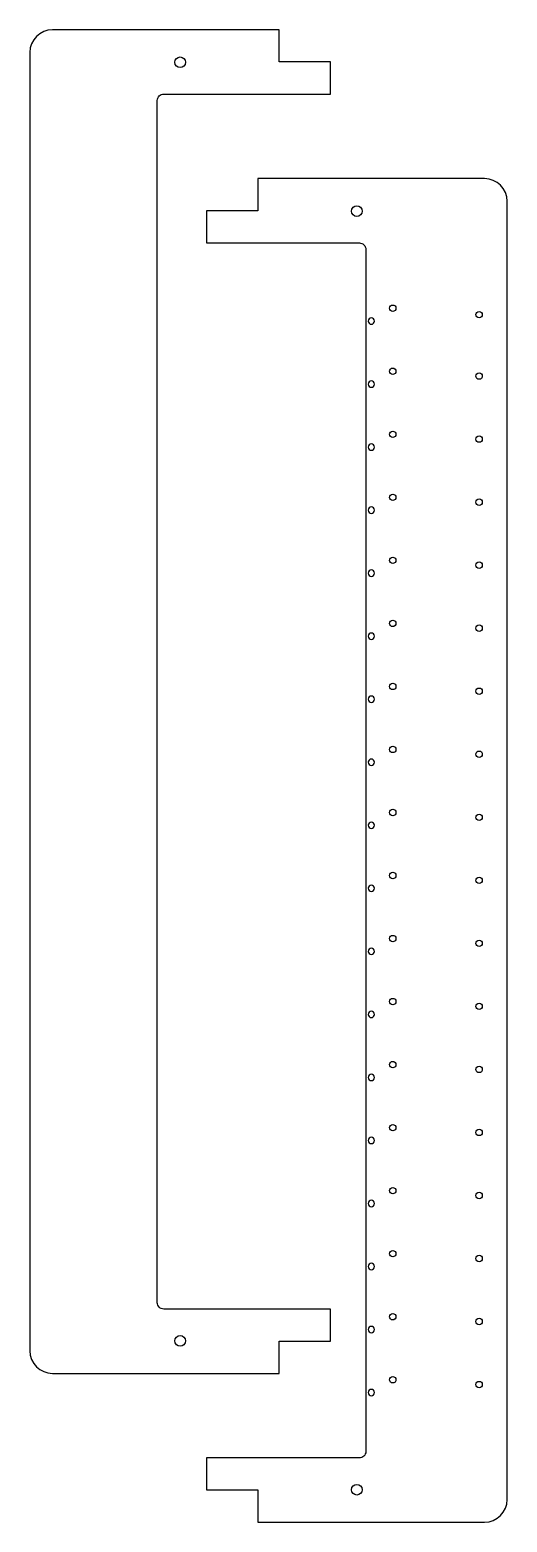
# Model space of a CAD drawing. Extents: x 184 to 407, y 72 to 770.
import ezdxf

# ---------------------------------------------------------------- set-up
doc = ezdxf.new("R2010")
doc.units = 0
doc.header["$MEASUREMENT"] = 0
doc.layers.get('0').update_dxf_attribs({"linetype": 'CONTINUOUS'})

msp = doc.modelspace()

# ---------------------------------------------------------------- linework, layer by layer
at = {"color": 7, "linetype": 'CONTINUOUS'}
for points in [[(324.833333, 156.25), (324.833333, 171.275), (246.833333, 171.275, -0.414214), (243.833333, 174.275), (243.833333, 736.925, -0.414214), (246.833333, 739.925), (324.833333, 739.925), (324.833333, 755), (300.833333, 755), (300.833333, 770), (194.833333, 770, 0.414209), (184.233333, 759.4), (184.233333, 151.8, 0.414209), (194.833333, 141.2), (300.833333, 141.2), (300.833333, 156.25)], [(252.033333, 754.825, -1), (257.033333, 754.825, -1)], [(321.383706, 101.625), (266.833333, 101.625), (266.833333, 86.6), (290.833333, 86.6), (290.833333, 71.55), (396.833333, 71.55, 0.414209), (407.433333, 82.15), (407.433333, 689.75, 0.414209), (396.833333, 700.35), (290.833333, 700.35), (290.833333, 685.35), (266.833333, 685.35), (266.833333, 670.275), (321.383706, 670.275), (338.333333, 670.275, -0.414214), (341.333333, 667.275), (341.333333, 104.625, -0.414214), (338.333333, 101.625)], [(334.633333, 685.175, -1), (339.633333, 685.175, -1)], [(353.933333, 641.2, -1), (353.933333, 638.2, -1)], [(353.933333, 641.2, -1), (353.933333, 638.2, -1)], [(394.333333, 638.2, -1), (394.333333, 635.2, -1)], [(343.933333, 632.2, 1), (343.933333, 635.2, 1)], [(343.933333, 632.2, 1), (343.933333, 635.2, 1)], [(353.933333, 611.7, -1), (353.933333, 608.7, -1)], [(353.933333, 611.7, -1), (353.933333, 608.7, -1)], [(394.333333, 609.45, -1), (394.333333, 606.45, -1)], [(343.933333, 602.7, 1), (343.933333, 605.7, 1)], [(343.933333, 602.7, 1), (343.933333, 605.7, 1)], [(353.933333, 582.2, -1), (353.933333, 579.2, -1)], [(353.933333, 582.2, -1), (353.933333, 579.2, -1)], [(394.333333, 579.95, -1), (394.333333, 576.95, -1)], [(343.933333, 573.2, 1), (343.933333, 576.2, 1)], [(343.933333, 573.2, 1), (343.933333, 576.2, 1)], [(353.933333, 552.7, -1), (353.933333, 549.7, -1)], [(353.933333, 552.7, -1), (353.933333, 549.7, -1)], [(343.933333, 543.7, 1), (343.933333, 546.7, 1)], [(343.933333, 543.7, 1), (343.933333, 546.7, 1)], [(394.333333, 550.45, -1), (394.333333, 547.45, -1)], [(343.933333, 514.2, 1), (343.933333, 517.2, 1)], [(343.933333, 514.2, 1), (343.933333, 517.2, 1)], [(353.933333, 523.2, -1), (353.933333, 520.2, -1)], [(353.933333, 523.2, -1), (353.933333, 520.2, -1)], [(394.333333, 520.95, -1), (394.333333, 517.95, -1)], [(353.933333, 493.7, -1), (353.933333, 490.7, -1)], [(353.933333, 493.7, -1), (353.933333, 490.7, -1)], [(394.333333, 491.45, -1), (394.333333, 488.45, -1)], [(343.933333, 484.7, 1), (343.933333, 487.7, 1)], [(343.933333, 484.7, 1), (343.933333, 487.7, 1)], [(353.933333, 464.2, -1), (353.933333, 461.2, -1)], [(353.933333, 464.2, -1), (353.933333, 461.2, -1)], [(394.333333, 461.95, -1), (394.333333, 458.95, -1)], [(343.933333, 455.2, 1), (343.933333, 458.2, 1)], [(343.933333, 455.2, 1), (343.933333, 458.2, 1)], [(353.933333, 434.7, -1), (353.933333, 431.7, -1)], [(353.933333, 434.7, -1), (353.933333, 431.7, -1)], [(343.933333, 425.7, 1), (343.933333, 428.7, 1)], [(343.933333, 425.7, 1), (343.933333, 428.7, 1)], [(394.333333, 432.45, -1), (394.333333, 429.45, -1)], [(353.933333, 405.2, -1), (353.933333, 402.2, -1)], [(353.933333, 405.2, -1), (353.933333, 402.2, -1)], [(343.933333, 396.2, 1), (343.933333, 399.2, 1)], [(343.933333, 396.2, 1), (343.933333, 399.2, 1)], [(394.333333, 402.95, -1), (394.333333, 399.95, -1)], [(353.933333, 375.7, -1), (353.933333, 372.7, -1)], [(353.933333, 375.7, -1), (353.933333, 372.7, -1)], [(394.333333, 373.45, -1), (394.333333, 370.45, -1)], [(343.933333, 366.7, 1), (343.933333, 369.7, 1)], [(343.933333, 366.7, 1), (343.933333, 369.7, 1)], [(353.933333, 346.2, -1), (353.933333, 343.2, -1)], [(353.933333, 346.2, -1), (353.933333, 343.2, -1)], [(394.333333, 343.95, -1), (394.333333, 340.95, -1)], [(343.933333, 337.2, 1), (343.933333, 340.2, 1)], [(343.933333, 337.2, 1), (343.933333, 340.2, 1)], [(353.933333, 316.7, -1), (353.933333, 313.7, -1)], [(353.933333, 316.7, -1), (353.933333, 313.7, -1)], [(394.333333, 314.45, -1), (394.333333, 311.45, -1)], [(343.933333, 307.7, 1), (343.933333, 310.7, 1)], [(343.933333, 307.7, 1), (343.933333, 310.7, 1)], [(353.933333, 287.2, -1), (353.933333, 284.2, -1)], [(353.933333, 287.2, -1), (353.933333, 284.2, -1)], [(343.933333, 278.2, 1), (343.933333, 281.2, 1)], [(343.933333, 278.2, 1), (343.933333, 281.2, 1)], [(394.333333, 284.95, -1), (394.333333, 281.95, -1)], [(343.933333, 248.7, 1), (343.933333, 251.7, 1)], [(343.933333, 248.7, 1), (343.933333, 251.7, 1)], [(353.933333, 257.7, -1), (353.933333, 254.7, -1)], [(353.933333, 257.7, -1), (353.933333, 254.7, -1)], [(394.333333, 255.45, -1), (394.333333, 252.45, -1)], [(353.933333, 228.2, -1), (353.933333, 225.2, -1)], [(353.933333, 228.2, -1), (353.933333, 225.2, -1)], [(394.333333, 225.95, -1), (394.333333, 222.95, -1)], [(343.933333, 219.2, 1), (343.933333, 222.2, 1)], [(343.933333, 219.2, 1), (343.933333, 222.2, 1)], [(353.933333, 198.7, -1), (353.933333, 195.7, -1)], [(353.933333, 198.7, -1), (353.933333, 195.7, -1)], [(394.333333, 196.45, -1), (394.333333, 193.45, -1)], [(343.933333, 189.7, 1), (343.933333, 192.7, 1)], [(343.933333, 189.7, 1), (343.933333, 192.7, 1)], [(353.933333, 169.2, -1), (353.933333, 166.2, -1)], [(353.933333, 169.2, -1), (353.933333, 166.2, -1)], [(343.933333, 160.2, 1), (343.933333, 163.2, 1)], [(343.933333, 160.2, 1), (343.933333, 163.2, 1)], [(394.333333, 166.95, -1), (394.333333, 163.95, -1)], [(252.033333, 156.375, -1), (257.033333, 156.375, -1)], [(353.933333, 139.7, -1), (353.933333, 136.7, -1)], [(353.933333, 139.7, -1), (353.933333, 136.7, -1)], [(343.933333, 130.7, 1), (343.933333, 133.7, 1)], [(343.933333, 130.7, 1), (343.933333, 133.7, 1)], [(394.333333, 137.45, -1), (394.333333, 134.45, -1)], [(334.633333, 86.725, -1), (339.633333, 86.725, -1)]]:
    msp.add_lwpolyline(points, format="xyb", close=True, dxfattribs=at)

doc.saveas('drawing.dxf')
